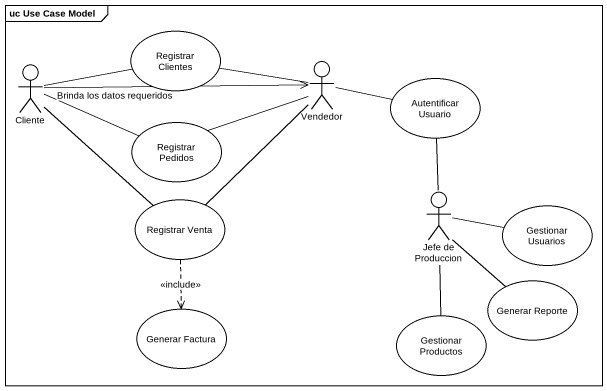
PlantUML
@startuml
mainframe uc Use Case Model
usecase "Registrar Clientes" as Registrar_Clientes
actor Cliente
actor Vendedor
usecase "Autentificar Usuario" as Autentificar_Usuario
usecase "Registrar Pedidos" as Registrar_Pedidos
usecase "Registrar Venta" as Registrar_Venta
actor "Jefe de Produccion" as Jefe_de_Produccion
usecase "Gestionar Usuarios" as Gestionar_Usuarios
usecase "Generar Reporte" as Generar_Reporte
usecase "Generar Factura" as Generar_Factura
usecase "Gestionar Productos" as Gestionar_Productos
Registrar_Clientes -right- Vendedor
Cliente -right- Registrar_Clientes
Cliente -right-> Vendedor : Brinda los datos requeridos
Cliente -right- Registrar_Pedidos
Cliente -- Registrar_Venta
Vendedor -right- Autentificar_Usuario
Vendedor -left- Registrar_Pedidos
Vendedor -- Registrar_Venta
Registrar_Venta ..> Generar_Factura : <<include>>
Jefe_de_Produccion -up- Autentificar_Usuario
Jefe_de_Produccion -right- Gestionar_Usuarios
Jefe_de_Produccion -- Generar_Reporte
Jefe_de_Produccion -- Gestionar_Productos
@enduml
